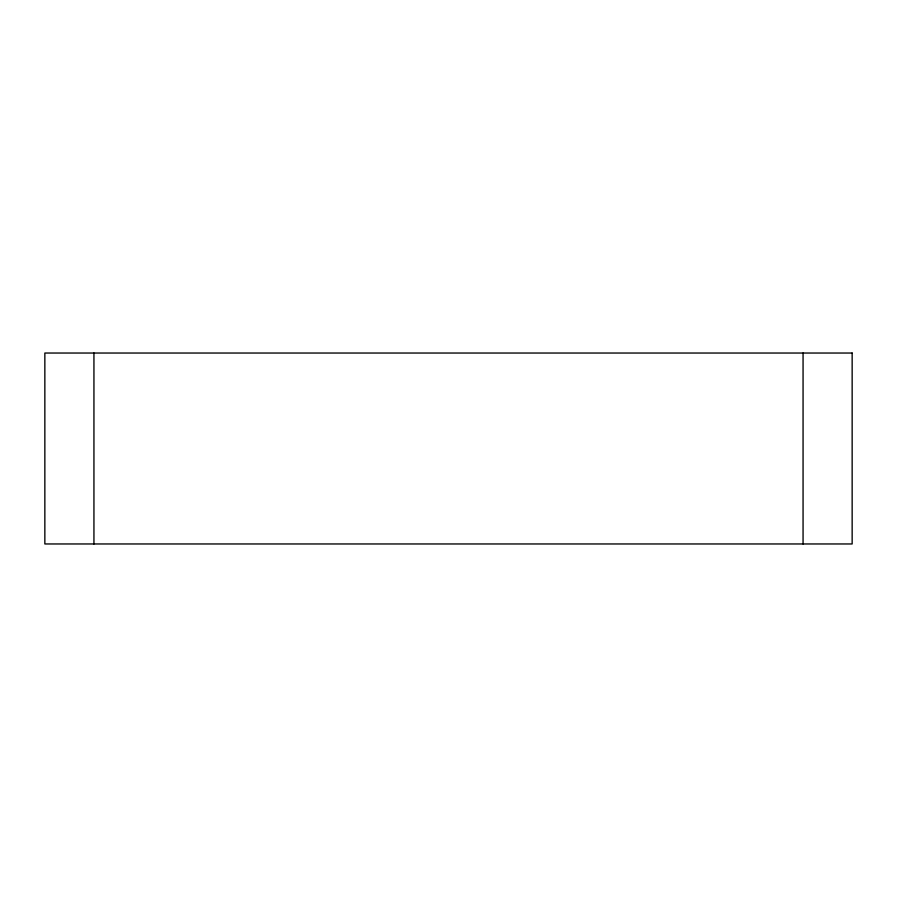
<?xml version="1.0" encoding="UTF-8"?>
<svg xmlns="http://www.w3.org/2000/svg" width="897" height="897" viewBox="0 0 897 897"><rect width="100%" height="100%" fill="white"/><g stroke="black" fill="none" stroke-linecap="round" stroke-linejoin="round"><path stroke-width="1.35" d="M803.062 353.037L803.062 543.963M93.938 353.037L93.938 543.963M852.15 353.037L44.85 353.037L44.85 543.963L852.15 543.963L852.15 353.037"/></g></svg>
